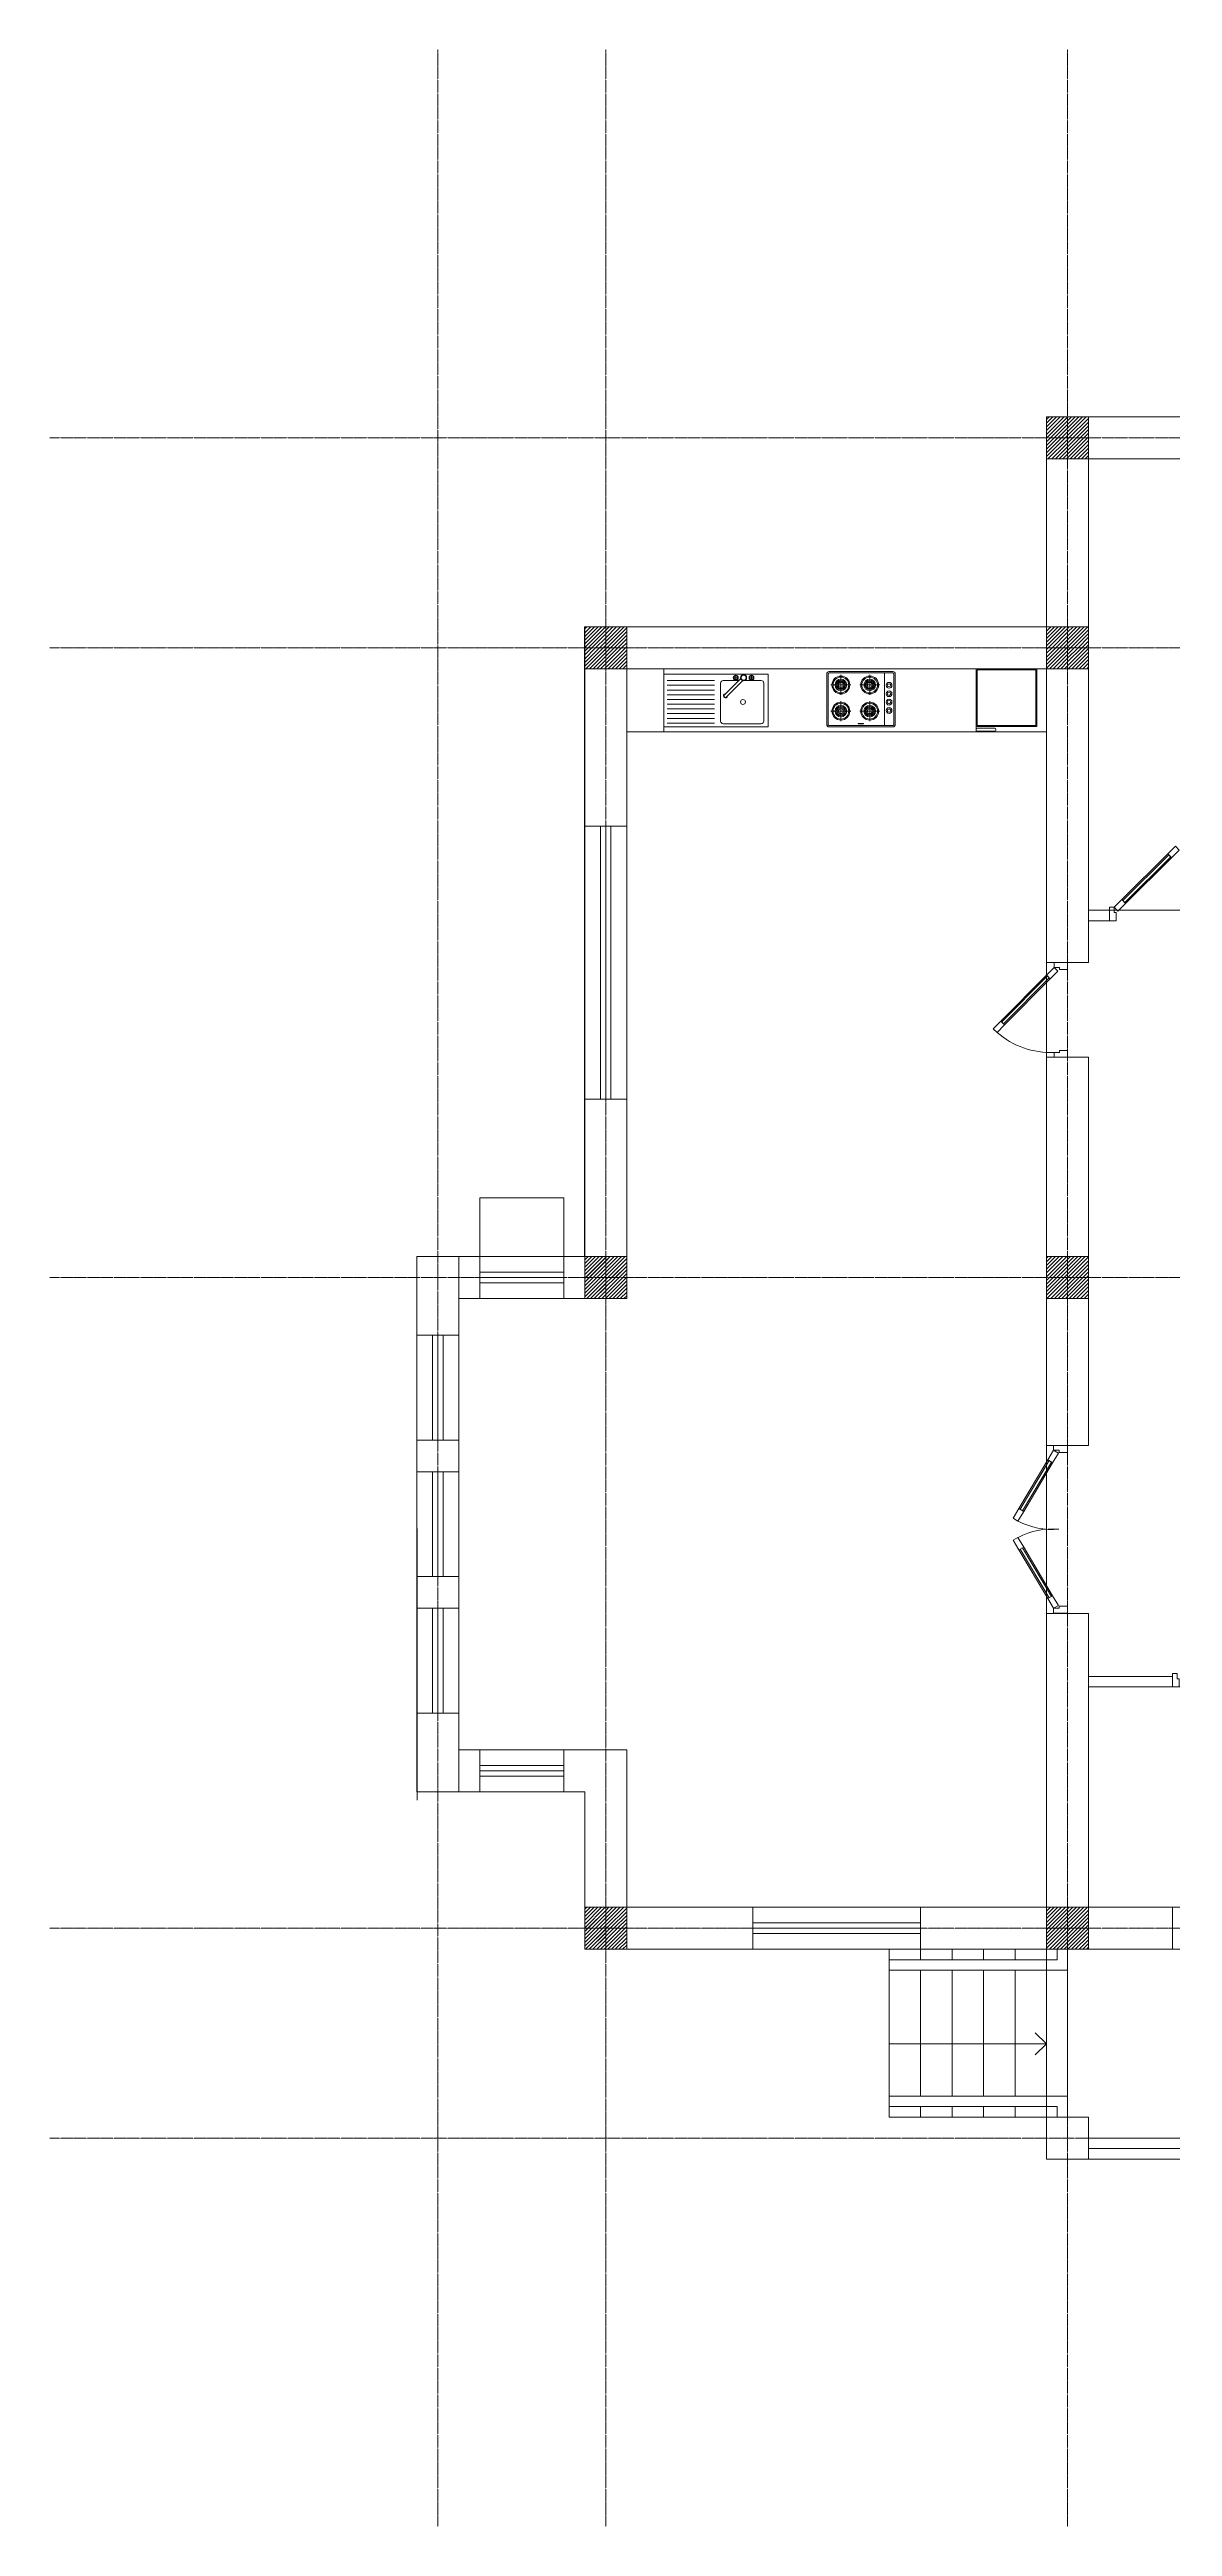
# Model space of a CAD drawing. Header units: metres. Extents: x 820 to 32620, y 809 to 24409.
# Drawn here: x 820 to 11520, y 809 to 24409 of the extents above; entities that cross this region are included whole.
import ezdxf

# ---------------------------------------------------------------- set-up
doc = ezdxf.new("R2010")
doc.units = ezdxf.units.M
doc.header["$MEASUREMENT"] = 0
doc.linetypes.add('DASHDOTX2', pattern=[2, 1, -0.5, 0, -0.5])
doc.layers.add('New0', color=7, linetype='Continuous')
doc.styles.add('GENERATED_STYLE_1', font='arial.ttf')
doc.dimstyles.new('GENERATED_STYLE__1', dxfattribs={"dimtxt": 0.2, "dimasz": 0.095, "dimexe": 0.18, "dimexo": 0.3, "dimgap": 0, "dimtad": 1, "dimtih": 1, "dimtoh": 1, "dimdec": 3, "dimzin": 0, "dimdsep": 46, "dimtxsty": 'GENERATED_STYLE_1', "dimblk": 'ARROWHEAD_2', "dimblk1": 'ARROWHEAD_2', "dimblk2": 'ARROWHEAD_2', "dimcen": 0.09, "dimclrd": 85, "dimclre": 85, "dimclrt": 46, "dimadec": 0, "dimazin": 0, "dimtfac": 1, "dimtdec": 4, "dimtmove": 0, "dimatfit": 3, "dimfxl": 0, "dimtolj": 1, "dimtzin": 0, "dimarcsym": 0})
pattern_1 = [(45, (58686.625, 2995.274), (-17.67767, 17.67767), [])]

# ---------------------------------------------------------------- blocks, each defined once
blk = doc.blocks.new('Wall_1', base_point=(4322, 7729))
at = {"layer": 'New0', "linetype": 'Continuous', "lineweight": 18}
for color, points in [(164, [(4319, 12909), (4320, 12909), (4320, 12909)]), (164, [(4319, 12909), (4322, 7729), (4322, 7729), (4320, 12909)]), (164, [(4320, 12909), (4319, 12909), (4319, 12909)]), (186, [(4320, 12909), (4320, 12909), (4320, 12909)]), (186, [(4320, 12909), (4322, 7729), (4323, 7729), (4320, 12909)]), (186, [(4320, 12909), (4320, 12909), (4320, 12909)])]:
    blk.add_hatch(color=color, dxfattribs=at).paths.add_polyline_path(points)
at = {"layer": 'New0', "color": 141, "linetype": 'Continuous', "lineweight": 18}
for p in [(4320, 12909), (4322, 7729)]:
    blk.add_line(p, (4320, 12909), dxfattribs=at)
at = {"layer": 'New0', "color": 141, "linetype": 'Continuous', "lineweight": 18, "flags": 128}
for points in [[(4319, 12909), (4320, 12909)], [(4319, 12909), (4322, 7729)], [(4322, 7729), (4322, 7729)]]:
    blk.add_lwpolyline(points, dxfattribs=at)
at = {"layer": 'New0', "color": 161, "linetype": 'Continuous', "lineweight": 18, "flags": 128}
for points in [[(4323, 7729), (4320, 12909)], [(4323, 7729), (4322, 7729)]]:
    blk.add_lwpolyline(points, dxfattribs=at)
blk = doc.blocks.new('Wall_2', base_point=(4320, 12909))
at = {"layer": 'New0', "linetype": 'Continuous', "lineweight": 18}
for color, points in [(186, [(5920, 12909), (4320, 12909), (4320, 12909), (5920, 12909)]), (164, [(5919, 12909), (4320, 12909), (4320, 12909), (5919, 12909)]), (164, [(5919, 12909), (5920, 12909), (5920, 12909)]), (164, [(5919, 12909), (5920, 12909), (5919, 12909)]), (186, [(5920, 12909), (5920, 12909), (5920, 12909)]), (186, [(5920, 12909), (5920, 12909), (5920, 12909)])]:
    blk.add_hatch(color=color, dxfattribs=at).paths.add_polyline_path(points)
at = {"layer": 'New0', "color": 141, "linetype": 'Continuous', "lineweight": 18}
for p, q in [((4320, 12909), (4320, 12909)), ((4320, 12909), (5919, 12909)), ((5919, 12909), (5920, 12909)), ((5920, 12909), (5920, 12909))]:
    blk.add_line(p, q, dxfattribs=at)
at = {"layer": 'New0', "color": 161, "linetype": 'Continuous', "lineweight": 18, "flags": 128}
for points in [[(4320, 12909), (5920, 12909)], [(5920, 12909), (5920, 12909)]]:
    blk.add_lwpolyline(points, dxfattribs=at)
at = {"layer": 'New0', "color": 141, "linetype": 'Continuous', "lineweight": 18, "flags": 128}
blk.add_lwpolyline([(5919, 12909), (4320, 12909)], dxfattribs=at)
blk = doc.blocks.new('Wall_3', base_point=(5920, 12909))
at = {"layer": 'New0', "linetype": 'Continuous', "lineweight": 18}
for color, points in [(164, [(5920, 12909), (5920, 18909), (5919, 18909), (5919, 12909)]), (186, [(5920, 12909), (5920, 18909), (5920, 18909), (5920, 12909)])]:
    blk.add_hatch(color=color, dxfattribs=at).paths.add_polyline_path(points)
at = {"layer": 'New0', "color": 141, "linetype": 'Continuous', "lineweight": 18}
for q in [(5920, 18909), (5920, 12909)]:
    blk.add_line((5920, 12909), q, dxfattribs=at)
at = {"layer": 'New0', "color": 141, "linetype": 'Continuous', "lineweight": 18, "flags": 128}
for points in [[(5920, 18909), (5919, 18909)], [(5919, 18909), (5919, 12909)]]:
    blk.add_lwpolyline(points, dxfattribs=at)
at = {"layer": 'New0', "color": 161, "linetype": 'Continuous', "lineweight": 18, "flags": 128}
for points in [[(5920, 12909), (5920, 18909)], [(5920, 18909), (5920, 18909)]]:
    blk.add_lwpolyline(points, dxfattribs=at)
blk = doc.blocks.new('Wall_4', base_point=(10320, 18909))
at = {"layer": 'New0', "linetype": 'Continuous', "lineweight": 18}
for color, points in [(164, [(10319, 20909), (10320, 20909), (10320, 20909)]), (164, [(10319, 20909), (10319, 18909), (10320, 18909), (10320, 20909)]), (164, [(10319, 20909), (10320, 20909), (10319, 20909)]), (186, [(10320, 20909), (10320, 20909), (10320, 20909)]), (186, [(10320, 20909), (10320, 18909), (10320, 18909), (10320, 20909)]), (186, [(10320, 20909), (10320, 20909), (10320, 20909)])]:
    blk.add_hatch(color=color, dxfattribs=at).paths.add_polyline_path(points)
at = {"layer": 'New0', "color": 141, "linetype": 'Continuous', "lineweight": 18}
for p in [(10320, 20909), (10320, 18909)]:
    blk.add_line(p, (10320, 20909), dxfattribs=at)
at = {"layer": 'New0', "color": 141, "linetype": 'Continuous', "lineweight": 18, "flags": 128}
for points in [[(10319, 20909), (10320, 20909)], [(10319, 20909), (10319, 18909)], [(10320, 18909), (10319, 18909)]]:
    blk.add_lwpolyline(points, dxfattribs=at)
at = {"layer": 'New0', "color": 161, "linetype": 'Continuous', "lineweight": 18, "flags": 128}
for points in [[(10320, 18909), (10320, 20909)], [(10320, 18909), (10320, 18909)]]:
    blk.add_lwpolyline(points, dxfattribs=at)
blk = doc.blocks.new('Wall_5', base_point=(10320, 20909))
at = {"layer": 'New0', "linetype": 'Continuous', "lineweight": 18}
for color, points in [(186, [(23119, 20909), (10320, 20909), (10320, 20909), (23119, 20909)]), (164, [(23120, 20909), (10320, 20909), (10320, 20909), (23120, 20909)]), (186, [(23119, 20909), (23120, 20909), (23120, 20909)]), (186, [(23119, 20909), (23119, 20909), (23120, 20909)]), (164, [(23120, 20909), (23120, 20909), (23120, 20909)]), (164, [(23120, 20909), (23120, 20909), (23120, 20909)])]:
    blk.add_hatch(color=color, dxfattribs=at).paths.add_polyline_path(points)
at = {"layer": 'New0', "color": 141, "linetype": 'Continuous', "lineweight": 18}
for p, q in [((10320, 20909), (10320, 20909)), ((10320, 20909), (23120, 20909)), ((23120, 20909), (23120, 20909))]:
    blk.add_line(p, q, dxfattribs=at)
at = {"layer": 'New0', "color": 161, "linetype": 'Continuous', "lineweight": 18, "flags": 128}
blk.add_lwpolyline([(10320, 20909), (23119, 20909)], dxfattribs=at)
at = {"layer": 'New0', "color": 141, "linetype": 'Continuous', "lineweight": 18, "flags": 128}
for points in [[(23120, 20909), (10320, 20909)], [(23120, 20909), (23120, 20909)]]:
    blk.add_lwpolyline(points, dxfattribs=at)
blk = doc.blocks.new('*D9', base_point=(16239, 12515))
at = {"layer": 'New0', "color": 85, "linetype": 'Continuous', "lineweight": 18}
for p, q in [((4919, 13467), (4920, 13467)), ((4920, 13467), (5720, 13467)), ((4920, 12909), (4920, 13467)), ((5720, 13467), (5720, 13467)), ((5720, 12909), (5720, 13467))]:
    blk.add_line(p, q, dxfattribs=at)
at = {"layer": 'New0', "color": 45, "linetype": 'Continuous', "lineweight": 18}
for p, q in [((4920, 13467), (4919, 13467)), ((5719, 13467), (5720, 13467))]:
    blk.add_line(p, q, dxfattribs=at)
at = {"layer": 'New0', "color": 46, "lineweight": 18, "insert": (5319, 13467), "char_height": 0.2, "attachment_point": 7, "style": 'GENERATED_STYLE_1'}
blk.add_mtext('{\\A1;800.000}', dxfattribs=at)
blk = doc.blocks.new('ARROWHEAD_2')
at = {"color": 0, "linetype": 'Continuous', "lineweight": 0}
for p, q in [((0, 0), (-1, 0)), ((0, -1), (0, 1))]:
    blk.add_line(p, q, dxfattribs=at)

msp = doc.modelspace()

# ---------------------------------------------------------------- hatches: boundary and pattern name
at = {"linetype": 'Continuous', "lineweight": 18}
h = msp.add_hatch(dxfattribs=at)
h.set_pattern_fill('ANSI31', color=1, style=0, pattern_type=2)
h.set_pattern_definition(pattern_1)
h.paths.add_polyline_path([(10519.5096, 20909.1396), (10319.5096, 20909.1396), (10319.5096, 20709.1396), (10519.5096, 20709.1396)])
h = msp.add_hatch(dxfattribs=at)
h.set_pattern_fill('ANSI31', color=1, style=0, pattern_type=2)
h.set_pattern_definition(pattern_1)
h.paths.add_polyline_path([(10719.5096, 20909.1396), (10519.5096, 20909.1396), (10519.5096, 20709.1396), (10719.5096, 20709.1396)])
h = msp.add_hatch(dxfattribs=at)
h.set_pattern_fill('ANSI31', color=1, style=0, pattern_type=2)
h.set_pattern_definition(pattern_1)
h.paths.add_polyline_path([(10519.5096, 20709.1396), (10319.5096, 20709.1396), (10319.5096, 20509.1396), (10519.5096, 20509.1396)])
h = msp.add_hatch(dxfattribs=at)
h.set_pattern_fill('ANSI31', color=1, style=0, pattern_type=2)
h.set_pattern_definition(pattern_1)
h.paths.add_polyline_path([(10719.5096, 20709.1396), (10519.5096, 20709.1396), (10519.5096, 20509.1396), (10719.5096, 20509.1396)])
h = msp.add_hatch(dxfattribs=at)
h.set_pattern_fill('ANSI31', color=1, style=0, pattern_type=2)
h.set_pattern_definition(pattern_1)
h.paths.add_polyline_path([(6119.5096, 18909.1396), (5919.5096, 18909.1396), (5919.5096, 18709.1396), (6119.5096, 18709.1396)])
h = msp.add_hatch(dxfattribs=at)
h.set_pattern_fill('ANSI31', color=1, style=0, pattern_type=2)
h.set_pattern_definition(pattern_1)
h.paths.add_polyline_path([(6319.5096, 18909.1396), (6119.5096, 18909.1396), (6119.5096, 18709.1396), (6319.5096, 18709.1396)])
h = msp.add_hatch(dxfattribs=at)
h.set_pattern_fill('ANSI31', color=1, style=0, pattern_type=2)
h.set_pattern_definition(pattern_1)
h.paths.add_polyline_path([(10519.5096, 18909.1396), (10319.5096, 18909.1396), (10319.5096, 18709.1396), (10519.5096, 18709.1396)])
h = msp.add_hatch(dxfattribs=at)
h.set_pattern_fill('ANSI31', color=1, style=0, pattern_type=2)
h.set_pattern_definition(pattern_1)
h.paths.add_polyline_path([(10719.5096, 18909.1396), (10519.5096, 18909.1396), (10519.5096, 18709.1396), (10719.5096, 18709.1396)])
h = msp.add_hatch(dxfattribs=at)
h.set_pattern_fill('ANSI31', color=1, style=0, pattern_type=2)
h.set_pattern_definition(pattern_1)
h.paths.add_polyline_path([(6119.5096, 18709.1396), (5919.5096, 18709.1396), (5919.5096, 18509.1396), (6119.5096, 18509.1396)])
h = msp.add_hatch(dxfattribs=at)
h.set_pattern_fill('ANSI31', color=1, style=0, pattern_type=2)
h.set_pattern_definition(pattern_1)
h.paths.add_polyline_path([(6319.5096, 18709.1396), (6119.5096, 18709.1396), (6119.5096, 18509.1396), (6319.5096, 18509.1396)])
h = msp.add_hatch(dxfattribs=at)
h.set_pattern_fill('ANSI31', color=1, style=0, pattern_type=2)
h.set_pattern_definition(pattern_1)
h.paths.add_polyline_path([(10519.5096, 18709.1396), (10319.5096, 18709.1396), (10319.5096, 18509.1396), (10519.5096, 18509.1396)])
h = msp.add_hatch(dxfattribs=at)
h.set_pattern_fill('ANSI31', color=1, style=0, pattern_type=2)
h.set_pattern_definition(pattern_1)
h.paths.add_polyline_path([(10719.5096, 18709.1396), (10519.5096, 18709.1396), (10519.5096, 18509.1396), (10719.5096, 18509.1396)])
h = msp.add_hatch(dxfattribs=at)
h.set_pattern_fill('ANSI31', color=1, style=0, pattern_type=2)
h.set_pattern_definition(pattern_1)
h.paths.add_polyline_path([(6119.5096, 12909.1396), (5919.5096, 12909.1396), (5919.5096, 12709.1396), (6119.5096, 12709.1396)])
h = msp.add_hatch(dxfattribs=at)
h.set_pattern_fill('ANSI31', color=1, style=0, pattern_type=2)
h.set_pattern_definition(pattern_1)
h.paths.add_polyline_path([(6319.5096, 12909.1396), (5919.5096, 12909.1396), (5919.5096, 12709.1396), (6319.5096, 12709.1396)])
h = msp.add_hatch(dxfattribs=at)
h.set_pattern_fill('ANSI31', color=1, style=0, pattern_type=2)
h.set_pattern_definition(pattern_1)
h.paths.add_polyline_path([(6119.5096, 12909.1396), (5919.5096, 12909.1396), (5919.5096, 12509.1396), (6119.5096, 12509.1396)])
h = msp.add_hatch(dxfattribs=at)
h.set_pattern_fill('ANSI31', color=1, style=0, pattern_type=2)
h.set_pattern_definition(pattern_1)
h.paths.add_polyline_path([(6319.5096, 12509.1396), (6319.5096, 12909.1396), (5919.5096, 12909.1396), (5919.5096, 12509.1396)])
h = msp.add_hatch(dxfattribs=at)
h.set_pattern_fill('ANSI31', color=1, style=0, pattern_type=2)
h.set_pattern_definition(pattern_1)
h.paths.add_polyline_path([(6119.5096, 12909.1396), (5919.5096, 12909.1396), (5919.5096, 12709.1396), (6119.5096, 12709.1396)])
h = msp.add_hatch(dxfattribs=at)
h.set_pattern_fill('ANSI31', color=1, style=0, pattern_type=2)
h.set_pattern_definition(pattern_1)
h.paths.add_polyline_path([(6319.5096, 12909.1396), (6119.5096, 12909.1396), (6119.5096, 12709.1396), (6319.5096, 12709.1396)])
h = msp.add_hatch(dxfattribs=at)
h.set_pattern_fill('ANSI31', color=1, style=0, pattern_type=2)
h.set_pattern_definition(pattern_1)
h.paths.add_polyline_path([(10519.5096, 12709.1396), (10519.5096, 12909.1396), (10319.5096, 12909.1396), (10319.5096, 12709.1396)])
h = msp.add_hatch(dxfattribs=at)
h.set_pattern_fill('ANSI31', color=1, style=0, pattern_type=2)
h.set_pattern_definition(pattern_1)
h.paths.add_polyline_path([(10319.5096, 12909.1396), (10319.5096, 12709.1396), (10719.5096, 12709.1396), (10719.5096, 12909.1396)])
h = msp.add_hatch(dxfattribs=at)
h.set_pattern_fill('ANSI31', color=1, style=0, pattern_type=2)
h.set_pattern_definition(pattern_1)
h.paths.add_polyline_path([(10319.5096, 12509.1396), (10519.5096, 12509.1396), (10519.5096, 12909.1396), (10319.5096, 12909.1396)])
h = msp.add_hatch(dxfattribs=at)
h.set_pattern_fill('ANSI31', color=1, style=0, pattern_type=2)
h.set_pattern_definition(pattern_1)
h.paths.add_polyline_path([(10719.5096, 12909.1396), (10319.5096, 12909.1396), (10319.5096, 12509.1396), (10719.5096, 12509.1396)])
h = msp.add_hatch(dxfattribs=at)
h.set_pattern_fill('ANSI31', color=1, style=0, pattern_type=2)
h.set_pattern_definition(pattern_1)
h.paths.add_polyline_path([(10519.5096, 12909.1396), (10319.5096, 12909.1396), (10319.5096, 12709.1396), (10519.5096, 12709.1396)])
h = msp.add_hatch(dxfattribs=at)
h.set_pattern_fill('ANSI31', color=1, style=0, pattern_type=2)
h.set_pattern_definition(pattern_1)
h.paths.add_polyline_path([(10719.5096, 12909.1396), (10519.5096, 12909.1396), (10519.5096, 12709.1396), (10719.5096, 12709.1396)])
h = msp.add_hatch(dxfattribs=at)
h.set_pattern_fill('ANSI31', color=1, style=0, pattern_type=2)
h.set_pattern_definition(pattern_1)
h.paths.add_polyline_path([(6119.5096, 12709.1396), (5919.5096, 12709.1396), (5919.5096, 12509.1396), (6119.5096, 12509.1396)])
h = msp.add_hatch(dxfattribs=at)
h.set_pattern_fill('ANSI31', color=1, style=0, pattern_type=2)
h.set_pattern_definition(pattern_1)
h.paths.add_polyline_path([(10519.5096, 12709.1396), (10319.5096, 12709.1396), (10319.5096, 12509.1396), (10519.5096, 12509.1396)])
h = msp.add_hatch(dxfattribs=at)
h.set_pattern_fill('ANSI31', color=1, style=0, pattern_type=2)
h.set_pattern_definition(pattern_1)
h.paths.add_polyline_path([(5919.5096, 6309.1396), (6319.5096, 6309.1396), (6319.5096, 6509.1396), (6119.5096, 6509.1396), (6119.5096, 6709.1396), (5919.5096, 6709.1396)])
h = msp.add_hatch(dxfattribs=at)
h.set_pattern_fill('ANSI31', color=1, style=0, pattern_type=2)
h.set_pattern_definition(pattern_1)
h.paths.add_polyline_path([(6119.5096, 6709.1396), (5919.5096, 6709.1396), (5919.5096, 6509.1396), (6119.5096, 6509.1396)])
h = msp.add_hatch(dxfattribs=at)
h.set_pattern_fill('ANSI31', color=1, style=0, pattern_type=2)
h.set_pattern_definition(pattern_1)
h.paths.add_polyline_path([(6319.5096, 6709.1396), (6119.5096, 6709.1396), (6119.5096, 6509.1396), (6319.5096, 6509.1396)])
h = msp.add_hatch(dxfattribs=at)
h.set_pattern_fill('ANSI31', color=1, style=0, pattern_type=2)
h.set_pattern_definition(pattern_1)
h.paths.add_polyline_path([(10319.5096, 6709.1396), (10319.5096, 6509.1396), (10519.5096, 6509.1396), (10519.5096, 6709.1396)])
h = msp.add_hatch(dxfattribs=at)
h.set_pattern_fill('ANSI31', color=1, style=0, pattern_type=2)
h.set_pattern_definition(pattern_1)
h.paths.add_polyline_path([(10719.5096, 6509.1396), (10719.5096, 6709.1396), (10319.5096, 6709.1396), (10319.5096, 6509.1396)])
h = msp.add_hatch(dxfattribs=at)
h.set_pattern_fill('ANSI31', color=1, style=0, pattern_type=2)
h.set_pattern_definition(pattern_1)
h.paths.add_polyline_path([(10519.5096, 6709.1396), (10319.5096, 6709.1396), (10319.5096, 6309.1396), (10519.5096, 6309.1396)])
h = msp.add_hatch(dxfattribs=at)
h.set_pattern_fill('ANSI31', color=1, style=0, pattern_type=2)
h.set_pattern_definition(pattern_1)
h.paths.add_polyline_path([(10719.5096, 6309.1396), (10719.5096, 6709.1396), (10319.5096, 6709.1396), (10319.5096, 6309.1396)])
h = msp.add_hatch(dxfattribs=at)
h.set_pattern_fill('ANSI31', color=1, style=0, pattern_type=2)
h.set_pattern_definition(pattern_1)
h.paths.add_polyline_path([(10519.5096, 6709.1396), (10319.5096, 6709.1396), (10319.5096, 6509.1396), (10519.5096, 6509.1396)])
h = msp.add_hatch(dxfattribs=at)
h.set_pattern_fill('ANSI31', color=1, style=0, pattern_type=2)
h.set_pattern_definition(pattern_1)
h.paths.add_polyline_path([(10719.5096, 6709.1396), (10519.5096, 6709.1396), (10519.5096, 6509.1396), (10719.5096, 6509.1396)])
h = msp.add_hatch(dxfattribs=at)
h.set_pattern_fill('ANSI31', color=1, style=0, pattern_type=2)
h.set_pattern_definition(pattern_1)
h.paths.add_polyline_path([(6119.5096, 6509.1396), (5919.5096, 6509.1396), (5919.5096, 6309.1396), (6119.5096, 6309.1396)])
h = msp.add_hatch(dxfattribs=at)
h.set_pattern_fill('ANSI31', color=1, style=0, pattern_type=2)
h.set_pattern_definition(pattern_1)
h.paths.add_polyline_path([(10519.5096, 6509.1396), (10319.5096, 6509.1396), (10319.5096, 6309.1396), (10519.5096, 6309.1396)])

# ---------------------------------------------------------------- linework, layer by layer
at = {"color": 252, "linetype": 'DASHDOTX2', "lineweight": 18}
for p, q in [((4519.5096, 809.1396), (4519.5096, 24409.3196)), ((6119.5096, 809.1396), (6119.5096, 24409.3196)), ((10519.5096, 809.1396), (10519.5096, 24409.3196)), ((819.5096, 20709.1396), (32620.0996, 20709.1396)), ((819.5096, 18709.1396), (32620.0996, 18709.1396)), ((819.5096, 12709.1396), (32620.0996, 12709.1396)), ((819.5096, 6509.1396), (15019.5096, 6509.1396)), ((819.5096, 4509.1396), (32620.0996, 4509.1396))]:
    msp.add_line(p, q, dxfattribs=at)
at = {"color": 7, "linetype": 'Continuous', "lineweight": 18}
for p, q in [((23119.5096, 20909.1396), (10319.5096, 20909.1396)), ((10319.5096, 20909.1396), (10319.5096, 18909.1396)), ((16519.5096, 20509.1396), (10719.5096, 20509.1396)), ((10719.5096, 20509.1396), (10719.5096, 18709.1396)), ((10319.5096, 18909.1396), (5919.5096, 18909.1396)), ((5919.5096, 18909.1396), (5919.5096, 12909.1396)), ((10719.5096, 18709.1396), (10719.5096, 15709.1396)), ((10319.5096, 18509.1396), (6319.5096, 18509.1396)), ((6319.5096, 18509.1396), (6319.5096, 12509.1396)), ((6671.7471, 18459.0261), (6671.7471, 18509.1396)), ((6671.7471, 18509.1396), (6671.7471, 17909.1396)), ((6671.7471, 18459.0261), (7666.8753, 18459.0261)), ((6671.7471, 17955.0261), (6671.7471, 18459.0261)), ((7404.8628, 18414.8378), (7253.0722, 18262.9029)), ((7377.4793, 18423.7614), (7339.1639, 18423.7614)), ((7358.3216, 18404.6037), (7358.3216, 18442.9191)), ((7527.3322, 18423.7614), (7489.0169, 18423.7614)), ((7508.1746, 18404.6037), (7508.1746, 18442.9191)), ((7666.8753, 17955.0261), (7666.8753, 18459.0261)), ((8360.1148, 18450.0261), (8360.1148, 18260.0261)), ((8634.54, 18450.0261), (8634.54, 18260.0261)), ((8774.54, 17969.0261), (8774.54, 18469.0261)), ((9650.25, 18509.1396), (9650.25, 17958.8775)), ((9650.25, 18509.1396), (10228.1771, 18509.1396)), ((9650.25, 18509.1396), (9650.25, 17909.1396)), ((9659.4445, 17967.4061), (9659.4445, 18500.611)), ((9659.4445, 18500.611), (10218.9826, 18500.611)), ((10218.9826, 17967.4061), (10218.9826, 18500.611)), ((10228.1771, 17958.8775), (10228.1771, 18509.1396)), ((10319.5096, 18509.1396), (10319.5096, 15709.1396)), ((10319.5096, 18509.1396), (10319.5096, 17909.1396)), ((7155.3903, 18396.8589), (6703.9112, 18396.8589)), ((7155.3903, 18351.8589), (6703.9112, 18351.8589)), ((7155.3903, 18306.8589), (6703.9112, 18306.8589)), ((7155.3903, 18261.8589), (6703.9112, 18261.8589)), ((7155.3903, 18216.8589), (6703.9112, 18216.8589)), ((7213.5958, 18371.9235), (7213.5958, 18010.4581)), ((7387.1653, 18397.1235), (7238.7958, 18397.1235)), ((7423.9638, 18395.755), (7272.9073, 18244.5549)), ((7600.2612, 18397.1235), (7445.2119, 18397.1235)), ((7625.4612, 18010.4581), (7625.4612, 18371.9235)), ((8265.1148, 18355.0261), (8455.1148, 18355.0261)), ((8360.1148, 18200.0261), (8360.1148, 18010.0261)), ((8539.54, 18355.0261), (8729.54, 18355.0261)), ((8634.54, 18200.0261), (8634.54, 18010.0261)), ((6671.7471, 17955.0261), (7666.8753, 17955.0261)), ((7155.3903, 18171.8589), (6703.9112, 18171.8589)), ((7155.3903, 18126.8589), (6703.9112, 18126.8589)), ((7155.3903, 18081.8589), (6703.9112, 18081.8589)), ((7155.3903, 18036.8589), (6703.9112, 18036.8589)), ((7155.3903, 17991.8589), (6703.9112, 17991.8589)), ((7238.7958, 17985.2581), (7600.2612, 17985.2581)), ((8265.1148, 18105.0261), (8455.1148, 18105.0261)), ((8539.54, 18105.0261), (8729.54, 18105.0261)), ((9650.25, 17958.8775), (10228.1771, 17958.8775)), ((9659.4445, 17967.4061), (10218.9826, 17967.4061)), ((9660.9108, 17942.3697), (9826.033, 17942.3697)), ((10319.5096, 17909.1396), (6319.5096, 17909.1396)), ((9650.25, 17931.7089), (9650.25, 17925.5173)), ((9660.9108, 17914.8565), (9826.033, 17914.8565)), ((9836.6937, 17931.7089), (9836.6937, 17925.5173)), ((6319.5096, 17009.1396), (5919.5096, 17009.1396)), ((10719.5096, 16209.1396), (10919.5096, 16209.1396)), ((10919.5096, 16109.1396), (10719.5096, 16109.1396)), ((10919.1924, 16109.1396), (10919.1924, 16237.7336)), ((10919.1924, 16237.7336), (10919.1924, 16109.1396)), ((10919.5096, 16209.1396), (10919.5096, 16109.1396)), ((10319.5096, 15709.1396), (10719.5096, 15709.1396)), ((10519.5096, 15709.1396), (10390.9156, 15709.1396)), ((10390.9156, 15709.1396), (10519.5096, 15709.1396)), ((10319.5096, 14809.1396), (10319.5096, 11109.1396)), ((10319.5096, 14809.1396), (10719.5096, 14809.1396)), ((10519.5096, 14808.9809), (10390.9156, 14808.9809)), ((10519.5096, 14808.9809), (10390.9156, 14808.9809)), ((10719.5096, 14809.1396), (10719.5096, 11109.1396)), ((5919.5096, 14409.1396), (6319.5096, 14409.1396)), ((5919.5096, 12909.1396), (4319.5096, 12909.1396)), ((4319.5096, 12909.1396), (4319.5096, 7809.1396)), ((4719.5096, 12509.1396), (4719.5096, 12909.1396)), ((4919.5096, 12909.1396), (4919.5096, 12509.1396)), ((5719.5096, 12909.1396), (5719.5096, 12509.1396)), ((6319.5096, 12509.1396), (4719.5096, 12509.1396)), ((4719.5096, 12509.1396), (4719.5096, 8209.1396)), ((4319.5096, 12159.1396), (4719.5096, 12159.1396)), ((4319.5096, 11159.1396), (4719.5096, 11159.1396)), ((10319.5096, 11109.1396), (10719.5096, 11109.1396)), ((10519.5096, 11109.1396), (10386.3935, 11109.1396)), ((10386.3935, 11109.1396), (10519.5096, 11109.1396)), ((10386.3935, 11062.5489), (10386.3935, 11109.1396)), ((10386.3935, 11109.1396), (10519.5096, 11109.1396)), ((10519.5096, 11109.1396), (10519.5096, 11042.5815)), ((4319.5096, 10859.1396), (4719.5096, 10859.1396)), ((10056.0267, 10507.2628), (10331.9452, 10971.0277)), ((10067.4668, 10500.4568), (10343.3853, 10964.2217)), ((10366.2656, 10950.6096), (10090.3471, 10486.8447)), ((10377.7058, 10943.8035), (10101.7873, 10480.0387)), ((10331.9452, 10971.0277), (10386.3935, 11062.5489)), ((10331.9452, 10971.0277), (10377.7058, 10943.8035)), ((10377.7058, 10943.8035), (10331.9452, 10971.0277)), ((10343.3853, 10964.2217), (10366.2656, 10950.6096)), ((10432.1541, 11035.3247), (10377.7058, 10943.8035)), ((10439.6399, 11062.5489), (10386.3935, 11062.5489)), ((10386.3935, 11062.5489), (10432.1541, 11035.3247)), ((10439.6399, 11042.5815), (10439.6399, 11062.5489)), ((10452.9516, 11042.5815), (10439.6399, 11042.5815)), ((10519.5096, 11042.5815), (10452.9516, 11042.5815)), ((10056.0267, 10507.2628), (10001.5784, 10415.7416)), ((10001.5784, 10415.7416), (10047.339, 10388.5175)), ((10047.339, 10388.5175), (10101.7873, 10480.0387)), ((10101.7873, 10480.0387), (10056.0267, 10507.2628)), ((10101.7873, 10480.0387), (10056.0267, 10507.2628)), ((10090.3471, 10486.8447), (10067.4668, 10500.4568)), ((10001.5784, 10205.1434), (10047.339, 10232.3675)), ((10056.0267, 10113.6222), (10001.5784, 10205.1434)), ((10047.339, 10232.3675), (10101.7873, 10140.8463)), ((10101.7873, 10140.8463), (10056.0267, 10113.6222)), ((10101.7873, 10140.8463), (10056.0267, 10113.6222)), ((10056.0267, 10113.6222), (10331.9452, 9649.8573)), ((10090.3471, 10134.0403), (10067.4668, 10120.4282)), ((10067.4668, 10120.4282), (10343.3853, 9656.6633)), ((10366.2656, 9670.2754), (10090.3471, 10134.0403)), ((10377.7058, 9677.0814), (10101.7873, 10140.8463)), ((4319.5096, 9859.1396), (4719.5096, 9859.1396)), ((10377.7058, 9677.0814), (10331.9452, 9649.8573)), ((10331.9452, 9649.8573), (10377.7058, 9677.0814)), ((10432.1541, 9585.5602), (10377.7058, 9677.0814)), ((4319.5096, 9559.1396), (4719.5096, 9559.1396)), ((10319.5096, 9509.1396), (10319.5096, 6709.1396)), ((10319.5096, 9509.1396), (10719.5096, 9509.1396)), ((10331.9452, 9649.8573), (10386.3935, 9558.3361)), ((10343.3853, 9656.6633), (10366.2656, 9670.2754)), ((10386.3935, 9558.3361), (10432.1541, 9585.5602)), ((10386.3935, 9558.3361), (10386.3935, 9511.7454)), ((10439.6399, 9558.3361), (10386.3935, 9558.3361)), ((10386.3935, 9511.7454), (10519.5096, 9511.7454)), ((10386.3935, 9511.7454), (10519.5096, 9511.7454)), ((10519.5096, 9511.7454), (10386.3935, 9511.7454)), ((10452.9516, 9578.3035), (10439.6399, 9578.3035)), ((10439.6399, 9578.3035), (10439.6399, 9558.3361)), ((10519.5096, 9578.3035), (10452.9516, 9578.3035)), ((10519.5096, 9511.7454), (10519.5096, 9578.3035)), ((10719.5096, 9509.1396), (10719.5096, 6709.1396)), ((10719.5096, 8909.1396), (11519.5096, 8909.1396)), ((10719.5096, 8809.1396), (11519.5096, 8809.1396)), ((11519.351, 8809.1396), (11519.351, 8937.7336)), ((11519.351, 8809.1396), (11519.351, 8937.7336)), ((11519.5096, 8909.1396), (11519.5096, 8809.1396)), ((4719.5096, 8559.1396), (4319.5096, 8559.1396)), ((4319.5096, 8559.1396), (4719.5096, 8559.1396)), ((6319.5096, 8209.1396), (4719.5096, 8209.1396)), ((4719.5096, 8209.1396), (4719.5096, 7809.1396)), ((4919.5096, 8209.1396), (4919.5096, 7809.1396)), ((5719.5096, 8209.1396), (5719.5096, 7809.1396)), ((6319.5096, 8209.1396), (6319.5096, 6709.1396)), ((5919.5096, 7809.1396), (4319.5096, 7809.1396)), ((5919.5096, 7809.1396), (5919.5096, 6309.1396)), ((6319.5096, 6709.1396), (10319.5096, 6709.1396)), ((6319.5096, 6709.1396), (7519.5096, 6709.1396)), ((7519.5096, 6709.1396), (7519.5096, 6309.1396)), ((9119.5096, 6309.1396), (9119.5096, 6709.1396)), ((10719.5096, 6709.1396), (11519.5096, 6709.1396)), ((11519.5096, 6709.1396), (11519.5096, 6309.1396)), ((5919.5096, 6309.1396), (11519.5096, 6309.1396)), ((8819.5096, 6309.1396), (8819.5096, 4709.1396)), ((8819.5096, 6209.1396), (10419.5096, 6209.1396)), ((9119.5096, 6309.1396), (9119.5096, 6209.1396)), ((9419.5096, 6309.1396), (9419.5096, 6209.1396)), ((9719.5096, 6309.1396), (9719.5096, 6209.1396)), ((10019.5096, 6309.1396), (10019.5096, 6209.1396)), ((10319.5096, 6309.1396), (10319.5096, 4509.1396)), ((10419.5096, 6209.1396), (10419.5096, 6309.1396)), ((10519.5096, 6109.1396), (10519.5096, 6309.1396)), ((8819.5096, 6109.1396), (10519.5096, 6109.1396)), ((9119.5096, 6109.1396), (9119.5096, 4909.1396)), ((9419.5096, 6109.1396), (9419.5096, 4909.1396)), ((9719.5096, 6109.1396), (9719.5096, 4909.1396)), ((10019.5096, 6109.1396), (10019.5096, 4909.1396)), ((10519.5096, 4909.1396), (8819.5096, 4909.1396)), ((10419.5096, 4809.1396), (8819.5096, 4809.1396)), ((9119.5096, 4809.1396), (9119.5096, 4709.1396)), ((9419.5096, 4809.1396), (9419.5096, 4709.1396)), ((9719.5096, 4809.1396), (9719.5096, 4709.1396)), ((10019.5096, 4809.1396), (10019.5096, 4709.1396)), ((10419.5096, 4709.1396), (10419.5096, 4809.1396)), ((10519.5096, 4709.1396), (10519.5096, 4909.1396)), ((10319.5096, 4709.1396), (8819.5096, 4709.1396)), ((13519.5096, 4509.1396), (10719.5096, 4509.1396)), ((13519.5096, 4309.1396), (10519.5096, 4309.1396)), ((13519.5096, 4409.1396), (10719.5096, 4409.1396))]:
    msp.add_line(p, q, dxfattribs=at)
at = {"color": 142, "linetype": 'Continuous', "lineweight": 18}
for p, q in [((6069.5096, 17009.1396), (6069.5096, 14409.1396)), ((6119.5096, 17009.1396), (6119.5096, 14409.1396)), ((6169.5096, 17009.1396), (6169.5096, 14409.1396)), ((4469.5096, 11159.1396), (4469.5096, 12159.1396)), ((4519.5096, 11159.1396), (4519.5096, 12159.1396)), ((4569.5096, 11159.1396), (4569.5096, 12159.1396)), ((4469.5096, 9859.1396), (4469.5096, 10859.1396)), ((4519.5096, 9859.1396), (4519.5096, 10859.1396)), ((4569.5096, 9859.1396), (4569.5096, 10859.1396)), ((4469.5096, 8559.1396), (4469.5096, 9559.1396)), ((4519.5096, 8559.1396), (4519.5096, 9559.1396)), ((4569.5096, 8559.1396), (4569.5096, 9559.1396)), ((5719.5096, 8059.1396), (4919.5096, 8059.1396)), ((5719.5096, 8009.1396), (4919.5096, 8009.1396)), ((5719.5096, 7959.1396), (4919.5096, 7959.1396)), ((7519.5096, 6559.1396), (9119.5096, 6559.1396)), ((7519.5096, 6509.1396), (9119.5096, 6509.1396)), ((7519.5096, 6459.1396), (9119.5096, 6459.1396))]:
    msp.add_line(p, q, dxfattribs=at)
at = {"color": 144, "linetype": 'Continuous', "lineweight": 18}
for p, q in [((4919.5096, 12759.1396), (5719.5096, 12759.1396)), ((4919.5096, 12709.1396), (5719.5096, 12709.1396)), ((4919.5096, 12659.1396), (5719.5096, 12659.1396))]:
    msp.add_line(p, q, dxfattribs=at)
at = {"color": 6, "linetype": 'Continuous', "lineweight": 18}
for p, q in [((10319.5096, 5409.1396), (10210.3538, 5513.875)), ((8819.5096, 5409.1396), (10319.5096, 5409.1396)), ((10319.5096, 5409.1396), (10210.3538, 5304.4041))]:
    msp.add_line(p, q, dxfattribs=at)
at = {"color": 1, "linetype": 'Continuous', "lineweight": 18}
for points in [[(10319.5096, 20909.1396), (10719.5096, 20909.1396), (10719.5096, 20509.1396), (10319.5096, 20509.1396)], [(5919.5096, 18909.1396), (6319.5096, 18909.1396), (6319.5096, 18509.1396), (5919.5096, 18509.1396)], [(10319.5096, 18909.1396), (10719.5096, 18909.1396), (10719.5096, 18509.1396), (10319.5096, 18509.1396)], [(5919.5096, 12909.1396), (6319.5096, 12909.1396), (6319.5096, 12509.1396), (5919.5096, 12509.1396)], [(10319.5096, 12909.1396), (10719.5096, 12909.1396), (10719.5096, 12509.1396), (10319.5096, 12509.1396)], [(6319.5096, 6709.1396), (5919.5096, 6709.1396), (5919.5096, 6309.1396), (6319.5096, 6309.1396)], [(10319.5096, 6709.1396), (10719.5096, 6709.1396), (10719.5096, 6309.1396), (10319.5096, 6309.1396)]]:
    msp.add_lwpolyline(points, close=True, dxfattribs=at)
at = {"color": 7, "linetype": 'Continuous', "lineweight": 18}
for points in [[(10719.5096, 20509.1396), (16519.5096, 20509.1396), (16519.5096, 16209.1396), (10719.5096, 16209.1396)], [(10319.5096, 18509.1396), (10319.5096, 6709.1396), (6319.5096, 6709.1396), (6319.5096, 8209.1396), (4719.5096, 8209.1396), (4719.5096, 12509.1396), (6319.5096, 12509.1396), (6319.5096, 18509.1396)], [(8574.54, 17985.0261), (8524.54, 17985.0261), (8524.54, 17987.0261), (8574.54, 17987.0261)], [(11584.6167, 16780.9297), (11511.5936, 16708.4662), (11475.3619, 16744.9778), (11548.385, 16817.4412)], [(11073.4551, 16273.6855), (11511.5936, 16708.4662), (11475.3619, 16744.9778), (11037.2234, 16310.1971)], [(11064.3972, 16282.8134), (11502.5357, 16717.5941), (11484.4198, 16735.8499), (11046.2813, 16301.0692)], [(11000.4321, 16201.2221), (11073.4551, 16273.6855), (11037.2234, 16310.1971), (10964.2003, 16237.7336)], [(10964.2003, 16237.7336), (10919.1924, 16237.7336), (10919.1924, 16109.1396), (10983.4895, 16109.1396), (10983.4895, 16173.4366), (10983.4895, 16186.296), (10964.2003, 16186.296)], [(10354.9636, 15554.8768), (9920.183, 15116.7383), (9883.6714, 15152.9701), (10318.4521, 15591.1085)], [(10345.8358, 15563.9347), (9911.0551, 15125.7963), (9892.7993, 15143.9121), (10327.58, 15582.0506)], [(10427.4271, 15627.8999), (10354.9636, 15554.8768), (10318.4521, 15591.1085), (10390.9156, 15664.1316)], [(10390.9156, 15664.1316), (10390.9156, 15709.1396), (10519.5096, 15709.1396), (10519.5096, 15644.8425), (10455.2126, 15644.8425), (10442.3532, 15644.8425), (10442.3532, 15664.1316)], [(9847.7195, 15043.7153), (9920.183, 15116.7383), (9883.6714, 15152.9701), (9811.208, 15079.947)], [(10390.9156, 14853.9889), (10442.3532, 14853.9889), (10442.3532, 14873.278), (10455.2126, 14873.278), (10519.5096, 14873.278), (10519.5096, 14808.9809), (10390.9156, 14808.9809)], [(10719.5096, 8809.1396), (13519.5096, 8809.1396), (13519.5096, 6709.1396), (10719.5096, 6709.1396)], [(11564.359, 8937.7336), (11564.359, 8886.296), (11583.6481, 8886.296), (11583.6481, 8873.4366), (11583.6481, 8809.1396), (11519.351, 8809.1396), (11519.351, 8937.7336)], [(10519.5096, 6309.1396), (13519.5096, 6309.1396), (13519.5096, 4509.1396), (10719.5096, 4509.1396), (10719.5096, 4709.1396), (10519.5096, 4709.0183)], [(10319.5096, 4309.1396), (10719.5096, 4309.1396), (10719.5096, 4709.1396), (10319.5096, 4709.1396)]]:
    msp.add_lwpolyline(points, close=True, dxfattribs=at)
for points in [[(8249.54, 18483.0261), (8853.54, 18483.0261, -0.4142135624), (8878.54, 18458.0261), (8878.54, 17980.0261, -0.4142135624), (8853.54, 17955.0261), (8249.54, 17955.0261, -0.4142135624), (8224.54, 17980.0261), (8224.54, 18458.0261, -0.4142135624)], [(8249.54, 18469.0261), (8853.54, 18469.0261, -0.4142135624), (8864.54, 18458.0261), (8864.54, 17980.0261, -0.4142135624), (8853.54, 17969.0261), (8249.54, 17969.0261, -0.4142135624), (8238.54, 17980.0261), (8238.54, 18458.0261, -0.4142135624)]]:
    msp.add_lwpolyline(points, format="xyb", close=True, dxfattribs=at)
msp.add_lwpolyline([(13519.5096, 6709.1396), (10719.5096, 6709.1396)], dxfattribs=at)
for centre, radius in [((7358.3216, 18423.7614), 23.4777), ((7358.3216, 18423.7614), 19.1577), ((7432.8301, 18423.7307), 29.3471), ((7432.8301, 18423.7307), 23.9471), ((7508.1746, 18423.7614), 23.4777), ((7508.1746, 18423.7614), 19.1577), ((8360.1148, 18355.0261), 85), ((8360.1148, 18355.0261), 75), ((8360.1148, 18355.0261), 55), ((8634.54, 18355.0261), 85), ((8634.54, 18355.0261), 75), ((8634.54, 18355.0261), 55), ((7426.8716, 18193.2061), 23.4777), ((8360.1148, 18105.0261), 85), ((8360.1148, 18105.0261), 75), ((8360.1148, 18355.0261), 45), ((8360.1148, 18355.0261), 35), ((8360.1148, 18355.0261), 24), ((8634.54, 18105.0261), 85), ((8634.54, 18105.0261), 75), ((8634.54, 18355.0261), 45), ((8634.54, 18355.0261), 35), ((8634.54, 18355.0261), 24), ((8819.54, 18351.5261), 27.5), ((8819.54, 18271.5261), 27.5), ((8819.54, 18191.5261), 27.5), ((8819.54, 18351.5261), 15.6327), ((8819.54, 18271.5261), 15.6327), ((8819.54, 18191.5261), 15.6327), ((8360.1148, 18105.0261), 55), ((8360.1148, 18105.0261), 45), ((8360.1148, 18105.0261), 35), ((8360.1148, 18105.0261), 24), ((8634.54, 18105.0261), 55), ((8634.54, 18105.0261), 45), ((8634.54, 18105.0261), 35), ((8634.54, 18105.0261), 24), ((8819.54, 18111.5261), 27.5), ((8819.54, 18111.5261), 15.6327)]:
    msp.add_circle(centre, radius, dxfattribs=at)
for centre, radius, start, end in [((7238.7958, 18371.9235), 25.2, 90, 180), ((7260.0996, 18250.6045), 19.5645, 89.32494301, 2.05369353), ((7260.0996, 18250.6045), 14.1645, 119.74413243, 334.71674763), ((7600.2612, 18371.9235), 25.2, 0, 90), ((7238.7958, 18010.4581), 25.2, 180, 270), ((7600.2612, 18010.4581), 25.2, 270, 0), ((9660.9108, 17931.7089), 10.6607, 90, 180), ((9826.033, 17931.7089), 10.6607, 0, 90), ((9660.9108, 17925.5173), 10.6607, 180, 270), ((9826.033, 17925.5173), 10.6607, 270, 0), ((10354.0619, 15616.0533), 762.9551, 228.50631933, 272.76868073), ((10374.8799, 11007), 699.5274, 242.18931423, 274.9635187), ((10374.8799, 9613.885), 699.5274, 85.0364813, 117.81068577)]:
    msp.add_arc(centre, radius, start, end, dxfattribs=at)

# ---------------------------------------------------------------- block references
at = {"layer": 'New0', "color": 27, "lineweight": 18}
for name, p in [('Wall_4', (10319.5096, 18909.1396)), ('Wall_5', (10319.5096, 20909.1396)), ('Wall_3', (5919.5096, 12909.1396)), ('Wall_1', (4322.461, 7729.227)), ('Wall_2', (4319.5096, 12909.1396))]:
    msp.add_blockref(name, p, dxfattribs=at)

# ---------------------------------------------------------------- dimensions: what is measured, and where the dimension line sits
at = {"layer": 'New0', "color": 85, "linetype": 'Continuous', "lineweight": 18}
dim = msp.add_linear_dim(base=(5719.5096, 13467.3198), p1=(4919.5096, 12909.1396), p2=(5719.5096, 12909.1396), dimstyle='GENERATED_STYLE__1', dxfattribs=at)
dim.commit()
dim.dimension.update_dxf_attribs({"geometry": '*D9', "text_midpoint": (5319.5044, 13467.4598), "dimtype": 160})

doc.saveas('drawing.dxf')
